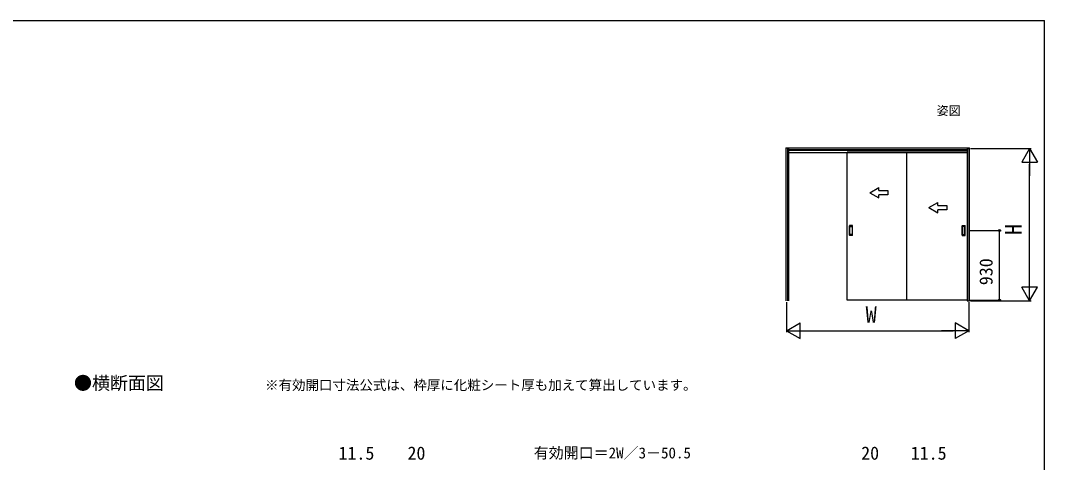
# Model space of a CAD drawing. Units: millimetres, scale not verified. Extents: x -525 to 525, y -783 to 779.
# Drawn here: x -158 to 525, y 452 to 747 of the extents above; entities that cross this region are included whole.
import ezdxf
from ezdxf.enums import TextEntityAlignment as Align

# ---------------------------------------------------------------- set-up
doc = ezdxf.new("R2010")
doc.units = ezdxf.units.MM
doc.header["$LTSCALE"] = 4
for name, color, linetype in [('0-2_USER1', 3, 'Continuous'), ('0-7_YKK_A1', 4, 'Continuous'), ('0-8_YKK_D', 6, 'Continuous'), ('0-9_YKK_ZWAK', 7, 'Continuous')]:
    doc.layers.add(name, color=color, linetype=linetype)
doc.styles.add('ＭＳ ゴシック', font='')
doc.styles.get('ＭＳ ゴシック').set_extended_font_data('MS Gothic')

msp = doc.modelspace()

# ---------------------------------------------------------------- linework, layer by layer
at = {"layer": '0-7_YKK_A1'}
for p, q in [((352.35, 661.7), (475, 661.7)), ((352.35, 661.7), (352.35, 559.55)), ((353.55, 661.7), (353.55, 559.55)), ((354.05, 661.7), (354.05, 559.55)), ((354.05, 660.5), (473.3, 660.5)), ((354.05, 660), (473.3, 660)), ((354.05, 658.5), (473.3, 658.5)), ((393.325, 559.95), (393.325, 658.7)), ((473.525, 658.7), (393.325, 658.7)), ((432.825, 658.7), (432.825, 559.95)), ((473.3, 661.7), (473.3, 559.55)), ((473.3, 659.7), (473.3, 660)), ((473.525, 559.95), (473.525, 658.7)), ((473.8, 559.55), (473.8, 661.7)), ((474.086, 661.2), (474.5, 661.2)), ((475, 559.55), (475, 661.7)), ((408.325, 631.72), (414.325, 635.185)), ((408.325, 631.72), (414.325, 628.256)), ((414.325, 633.22), (414.325, 635.185)), ((414.325, 628.256), (414.325, 630.22)), ((447.825, 621.72), (453.825, 625.185)), ((453.825, 623.22), (453.825, 625.185)), ((447.825, 621.72), (453.825, 618.256)), ((453.825, 618.256), (453.825, 620.22)), ((394.775, 603.25), (394.775, 609.65)), ((396.825, 609.7), (394.825, 609.7)), ((395.075, 603.75), (395.075, 609.15)), ((395.125, 609.2), (396.525, 609.2)), ((396.575, 609.15), (396.575, 603.75)), ((396.875, 603.25), (396.875, 609.65)), ((469.975, 603.25), (469.975, 609.65)), ((470.025, 609.7), (472.025, 609.7)), ((470.275, 609.15), (470.275, 603.75)), ((471.725, 609.2), (470.325, 609.2)), ((471.775, 603.75), (471.775, 609.15)), ((472.075, 603.25), (472.075, 609.65)), ((396.825, 603.2), (394.825, 603.2)), ((396.525, 603.7), (395.125, 603.7)), ((470.025, 603.2), (472.025, 603.2)), ((470.325, 603.7), (471.725, 603.7)), ((473.525, 559.95), (393.325, 559.95)), ((473.3, 559.55), (475, 559.55)), ((474.5, 559.781), (474.5, 559.55))]:
    msp.add_line(p, q, dxfattribs=at)
for points in [[(414.325, 633.22), (420.325, 633.22), (420.325, 630.22), (414.325, 630.22)], [(453.825, 623.22), (459.825, 623.22), (459.825, 620.22), (453.825, 620.22)]]:
    msp.add_lwpolyline(points, dxfattribs=at)
for centre, start, end in [((394.825, 609.65), 90, 180), ((395.125, 609.15), 90, 180), ((396.525, 609.15), 0, 90), ((396.825, 609.65), 0, 90), ((470.025, 609.65), 90, 180), ((470.325, 609.15), 90, 180), ((471.725, 609.15), 360, 90), ((472.025, 609.65), 0, 90), ((394.825, 603.25), 180, 270), ((395.125, 603.75), 180, 270), ((396.525, 603.75), 270, 0), ((396.825, 603.25), 270, 0), ((470.025, 603.25), 180, 270), ((470.325, 603.75), 180, 270), ((471.725, 603.75), 270, 360), ((472.025, 603.25), 270, 0)]:
    msp.add_arc(centre, 0.05, start, end, dxfattribs=at)
at = {"layer": '0-8_YKK_D'}
for p, q in [((475.5, 661.2), (516, 661.2)), ((515, 661.2), (509.75, 652.107)), ((515, 661.2), (520.25, 652.107)), ((515, 661.2), (515, 643.013)), ((509.75, 652.107), (520.25, 652.107)), ((515, 570.05), (515, 650.7)), ((474.856, 606.45), (496, 606.45)), ((495, 559.95), (495, 606.45)), ((515, 559.55), (515, 577.737)), ((515, 559.55), (509.75, 568.643)), ((520.25, 568.643), (509.75, 568.643)), ((515, 559.55), (520.25, 568.643)), ((352.85, 558.55), (352.85, 538.55)), ((474.5, 558.55), (474.5, 538.55)), ((474.525, 559.95), (496, 559.95)), ((475.5, 559.55), (516, 559.55)), ((352.85, 539.55), (361.943, 544.8)), ((361.943, 534.3), (361.943, 544.8)), ((474.5, 539.55), (465.407, 544.8)), ((465.407, 544.8), (465.407, 534.3)), ((352.85, 539.55), (361.943, 534.3)), ((352.85, 539.55), (371.037, 539.55)), ((363.35, 539.55), (464, 539.55)), ((474.5, 539.55), (456.313, 539.55)), ((474.5, 539.55), (465.407, 534.3))]:
    msp.add_line(p, q, dxfattribs=at)
for centre in [(495, 606.45), (495, 559.95)]:
    msp.add_circle(centre, 0.637, dxfattribs=at)
at = {"layer": '0-9_YKK_ZWAK'}
msp.add_line((-525, 746.7), (525, 746.7), dxfattribs=at)
msp.add_lwpolyline([(-525, -783.3), (525, -783.3), (525, 746.7)], dxfattribs=at)

# ---------------------------------------------------------------- texts
at = {"layer": '0-2_USER1', "style": 'ＭＳ ゴシック'}
for s, height, p in [('姿図', 5.865, (453, 681.7)), ('●横断面図', 8.798, (-122.741, 497.538)), ('※有効開口寸法公式は、枠厚に化粧シート厚も加えて算出しています。', 6.598, (4.773, 497.961))]:
    msp.add_text(s, height=height, dxfattribs=at).set_placement(p, align=Align.BOTTOM_LEFT)
at = {"layer": '0-8_YKK_D', "style": 'ＭＳ ゴシック'}
for s, height, p in [('H', 11, (513, 603.386)), ('930', 8.798, (493, 569.939))]:
    msp.add_text(s, height=height, rotation=90, dxfattribs=at).set_placement(p, align=Align.BOTTOM_LEFT)
for s, height, p in [('W', 11, (405.578, 541.55)), ('11.5', 8.798, (53.809, 450.783)), ('20', 8.798, (99.836, 450.783)), ('有効開口＝2W／3－50.5', 7.331, (184.106, 452.089)), ('20', 8.798, (402.636, 450.783)), ('11.5', 8.798, (435.709, 450.783))]:
    msp.add_text(s, height=height, dxfattribs=at).set_placement(p, align=Align.BOTTOM_LEFT)

doc.saveas('drawing.dxf')
